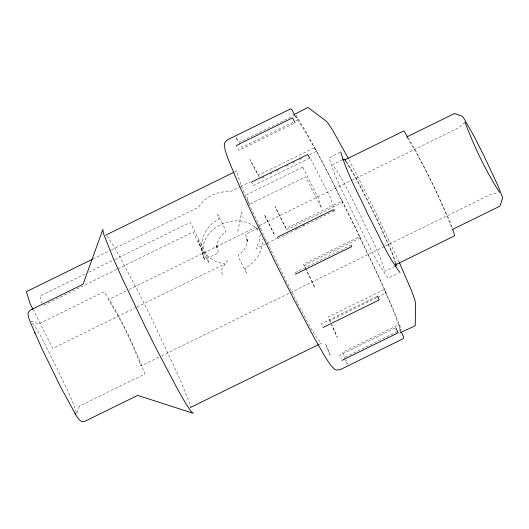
<?xml version="1.0" encoding="UTF-8"?>
<svg xmlns="http://www.w3.org/2000/svg" width="529" height="529" viewBox="0 0 529 529"><rect width="100%" height="100%" fill="white"/><g stroke="black" fill="none" stroke-linecap="round" stroke-linejoin="round"><path stroke-width="0.4" stroke-dasharray="2.65 1.98" d="M260.288 234.42L259.038 241.76L255.976 248.623L266.325 243.552M237.805 231.418L241.581 212.618L242.917 217.049M227.582 260.156L221.135 270.094L222.464 274.525M465.057 122.232L458.663 127.82L352.744 179.781M294.997 115.077L239.558 142.275L235.769 137.196L238.169 142.241M292.96 122.298L241.965 147.32L239.115 143.511M295.916 120.85L298.138 119.759L294.342 114.681M293.582 123.561L238.883 150.395L236.377 145.455M234.499 171.978L236.721 170.887C242.679 194.388 255.342 215.792 264.857 238.004M92.952 258.998L110.687 250.303M111.427 249.939L198.613 207.163C205.06 196.709 217.479 190.711 229.665 191.928L240.014 186.856M240.755 186.492L250.356 181.778M261.657 178.2L265.353 176.388M269.783 174.213L272.005 173.122M276.436 170.946L280.132 169.135M286.05 166.232L288.265 165.147M292.702 162.972L294.918 161.881M299.354 159.705L303.051 157.893M309.703 154.627L316.355 151.367L306.079 131.952L295.737 114.714M309.677 158.032L253.503 185.593L251.559 182.082M85.103 273.976L39.959 296.121L42.175 303.461M88.799 272.164L113.96 259.818M114.7 259.455L190.182 222.425L206.079 253.768L208.955 263.31L193.059 231.966L117.577 268.997M340.048 152.438L329.078 157.821C335.274 179.668 347.004 199.697 356.301 220.368C366.736 239.65 374.935 260.751 388.246 278.201L398.482 273.182M43.576 305.299L116.836 269.36M342.726 159.745L332.49 164.77C344.26 180.21 351.514 198.871 360.745 215.931C368.971 234.215 379.346 251.93 384.834 271.258L394.343 266.596M126.081 290.983L108.306 299.698C121.432 320.349 132.409 343.017 140.886 365.989L160.889 356.176M129.05 289.528L258.674 225.936M259.415 225.572L352.003 180.144M257.967 228.297L245.396 234.466L248.022 242.606L246.686 238.176C247.962 244.867 244.213 251.797 238.169 254.786L239.505 259.217L246.316 272.647L244.987 268.216C255.619 262.781 263.502 251.103 262.252 238.923M136.257 307.362L52.761 348.327L33.4 310.159M136.998 306.999L224.924 263.859C212.4 262.463 201.304 253.08 198.534 240.675L204.604 259.56L218.649 252.677L216.024 244.53L217.359 248.961C216.083 242.269 219.833 235.339 225.876 232.35L224.541 227.92L217.73 214.49L219.066 218.92C204.386 225.903 197.066 244.867 204.604 259.56C193.336 229.275 239.862 206.766 258.86 231.206M267.059 243.188L278.882 237.389M295.876 229.05L298.091 227.966M302.528 225.79L304.744 224.699M334.282 210.84L278.109 238.4L277.256 237.257M294.97 272.706L350.403 245.509M161.629 355.812L384.583 246.428M385.324 246.064L491.243 194.103L498.06 192.761M376.82 296.505L321.387 323.702L322.763 326.869M376.569 297.701L330.003 320.548L330.665 322.042M377.309 297.338L386.177 292.987L371.16 260.242L359.627 236.668L303.454 264.229L305.173 267.846M319.212 344.313L321.434 343.228C311.105 331.908 305.583 316.831 297.721 303.778M395.037 328.112L339.605 355.309L341.317 358.913M345.186 357.174L401.366 329.613L393.53 309.868L384.239 289.475L328.066 317.036L337.35 337.429L331.981 325.024M406.98 137.414C424.88 165.696 439.057 196.609 451.773 227.602M106.805 236.225L107.962 237.257L113.008 245.053L120.44 258.046L140.297 295.804L151.373 317.995L180.336 379.908L189.785 403.72L190.361 407.528M294.825 115.679C318.941 151.175 336.312 190.909 355.885 229.017C371.411 263.058 389.761 296.273 400.777 332.119M346.515 161.682C365.499 194.189 382.242 228.184 396.181 263.164M408.117 137.864L415.212 149.681L434.739 188.179L451.092 223.84L452.447 228.323M345.821 161.226L356.248 178.604L375.782 217.102L392.134 252.769L395.064 262.47M259.395 177.506L249.9 159.513L258.522 175.125L314.702 147.565L331.161 178.868L342.766 202.369L286.592 229.923L274.987 206.429L286.129 228.389L342.309 200.835L360.48 237.812L304.307 265.373L314.986 287.802L305.524 268.567M348.981 159.652L373.963 208.677L399.111 261.908M297.338 303.057L265.208 238.731M310.596 158.64L330.704 198.276L334.295 210.205M344.736 359.046L347.242 363.985L346.118 359.932M400.909 331.485L398.859 324.674L342.68 352.235L344.511 358.292M259.66 227.04L260.083 228.488M79.304 406.16L76.692 413.81C71.924 397.001 62.898 381.601 55.75 365.698C47.722 350.866 41.414 334.632 31.178 321.209L38.835 323.827L104.365 291.677C120.665 317.321 134.306 345.477 144.834 374.01L79.304 406.16M302.727 167.21L246.355 194.87L249.232 204.406L305.61 176.752L321.506 208.089L318.63 198.554L302.727 167.21M274.194 234.116L264.288 214.582L274.194 234.116M330.056 355.038L325.586 343.863L330.056 355.038"/><path stroke-width="0.79" d="M293.886 114.648L307.938 107.427L325.183 120.354L327.656 122.556L333.039 130.875L348.214 158.231M236.377 145.455L292.55 117.894L295.056 122.834M105.648 235.193L233.758 172.342M92.211 259.362L26.45 291.624L30.047 303.553L33.023 309.425M251.559 182.082L307.739 154.521L309.677 158.032M342.726 159.745L344.194 159.024L345.622 160.3M406.563 137.051L454.424 113.563L462.081 116.182L463.186 117.167L473.594 135.371L483.929 155.738L497.763 185.315L502.279 196.695L502.55 198.514L499.945 206.165L452.077 229.646M277.256 237.257L333.429 209.696L334.282 210.84M295.433 274.234L351.606 246.679L351.144 245.145M395.07 266.232L396.532 265.518L396.3 263.951M323.04 327.504L379.214 299.943L377.561 296.147M190.361 407.528L318.471 344.677M342.005 360.355L398.178 332.794L395.778 327.749M400.03 332.86L415.239 325.725L415.543 304.188L414.934 300.122L411.291 290.077L399.448 262.662M499.574 192.463C485.668 170.589 474.037 146.573 465.057 122.232M399.95 272.461C386.639 255.011 378.44 233.911 368.005 214.622C358.708 193.958 346.978 173.929 340.775 152.081M75.799 414.802C77.71 417.956 80.408 423.055 84.944 421.256L137.685 395.381L193.184 413.275L190.711 411.073L185.329 402.754L177.407 388.894L156.22 348.618L144.404 324.951L122.298 278.512L113.51 258.906L103.433 233.507L102.824 229.447L83.066 284.258L30.332 310.133L28.566 311.971L28.017 313.38L28.44 316.904L29.928 321.308L42.426 349.788L60.934 387.519L75.799 414.802L74.992 413.433M407.7 137.17L403.944 130.908L344.987 159.831L345.821 161.226M401.266 332.192L403.415 336.431L403.587 338.243L403.105 338.725L340.147 369.698L336.583 370.009L334.784 369.487L330.499 365.043L325.447 357.379L314.365 338.097L293.912 299.507L274.763 261.366L254.641 219.475L237.693 182.115L228.144 159.05L225.162 150.342L224.256 144.205L224.944 142.466L227.199 139.907L290.805 108.789L291.942 109.635L294.342 114.681M34.478 332.278L34.888 333.23M452.672 229.07L454.695 235.789L395.738 264.712L395.289 263.217"/></g></svg>
